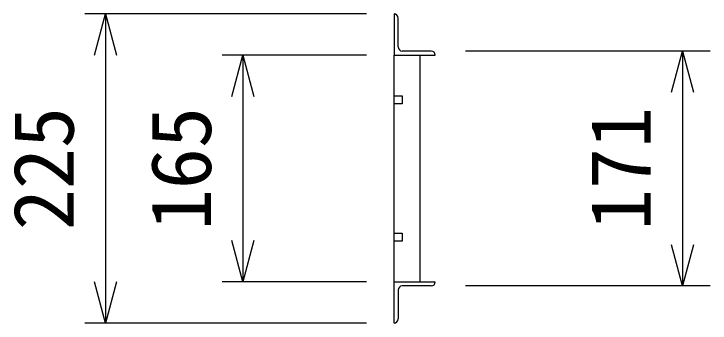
# Model space of a CAD drawing. Units: millimetres, scale not verified. Extents: x -25200 to 25200, y -8910 to 8910.
# Drawn here: x -9940 to -9433, y -80 to 145 of the extents above; entities that cross this region are included whole.
import ezdxf
from ezdxf.enums import TextEntityAlignment as Align

# ---------------------------------------------------------------- set-up
doc = ezdxf.new("R2010")
doc.units = ezdxf.units.MM
doc.header["$LTSCALE"] = 30
doc.layers.add('0-0_DIM', color=7, linetype='Continuous', lineweight=25)
doc.layers.add('0-2_HATCH', color=6, linetype='Continuous', lineweight=25)
doc.styles.add('ＭＳ ゴシック', font='')
doc.styles.get('ＭＳ ゴシック').set_extended_font_data('MS Gothic')

msp = doc.modelspace()

# ---------------------------------------------------------------- linework, layer by layer
at = {"layer": '0-0_DIM'}
for p, q in [((-9683.18, 144.91), (-9888.18, 144.91)), ((-9873.18, 144.91), (-9873.18, -80.09)), ((-9433.1, 117.91), (-9611.18, 117.91)), ((-9453.1, 117.91), (-9453.1, -53.09)), ((-9683.18, 114.91), (-9788.18, 114.91)), ((-9773.18, 114.91), (-9773.18, -50.09)), ((-9683.18, -50.09), (-9788.18, -50.09)), ((-9433.1, -53.09), (-9611.18, -53.09)), ((-9683.18, -80.09), (-9888.18, -80.09))]:
    msp.add_line(p, q, dxfattribs=at)
for points in [[(-9881.22, 114.91), (-9873.18, 144.91), (-9865.14, 114.91)], [(-9461.14, 87.91), (-9453.1, 117.91), (-9445.07, 87.91)], [(-9781.22, 84.91), (-9773.18, 114.91), (-9765.14, 84.91)], [(-9765.14, -20.09), (-9773.18, -50.09), (-9781.22, -20.09)], [(-9445.07, -23.09), (-9453.1, -53.09), (-9461.14, -23.09)], [(-9865.14, -50.09), (-9873.18, -80.09), (-9881.22, -50.09)]]:
    msp.add_lwpolyline(points, dxfattribs=at)
at = {"layer": '0-2_HATCH'}
for p, q in [((-9663.18, 144.91), (-9663.18, 114.91)), ((-9660.18, 120.91), (-9660.18, 141.91)), ((-9636.18, 117.91), (-9657.18, 117.91)), ((-9663.18, -50.09), (-9663.18, 114.91)), ((-9663.18, 114.91), (-9633.18, 114.91)), ((-9644.18, -50.09), (-9644.18, 114.91)), ((-9663.18, -50.09), (-9633.18, -50.09)), ((-9663.18, -80.09), (-9663.18, -50.09)), ((-9636.18, -53.09), (-9657.18, -53.09)), ((-9660.18, -56.09), (-9660.18, -77.09))]:
    msp.add_line(p, q, dxfattribs=at)
for points in [[(-9663.18, 79.41), (-9663.18, 85.41), (-9657.18, 85.41), (-9657.18, 79.41)], [(-9663.18, -20.59), (-9663.18, -14.59), (-9657.18, -14.59), (-9657.18, -20.59)]]:
    msp.add_lwpolyline(points, close=True, dxfattribs=at)
for centre, start, end in [((-9663.18, 141.91), 0, 90), ((-9657.18, 120.91), 180, 270), ((-9636.18, 114.91), 0, 90), ((-9636.18, -50.09), 270, 0), ((-9657.18, -56.09), 90, 180), ((-9663.18, -77.09), 270, 0)]:
    msp.add_arc(centre, 3, start, end, dxfattribs=at)

# ---------------------------------------------------------------- texts
at = {"layer": '0-0_DIM', "style": 'ＭＳ ゴシック'}
for s, p in [('225', (-9883.18, -12.59)), ('165', (-9783.18, -12.59)), ('171', (-9463.1, -12.59))]:
    msp.add_text(s, height=43.99, rotation=90, dxfattribs=at).set_placement(p, align=Align.BOTTOM_LEFT)

doc.saveas('drawing.dxf')
